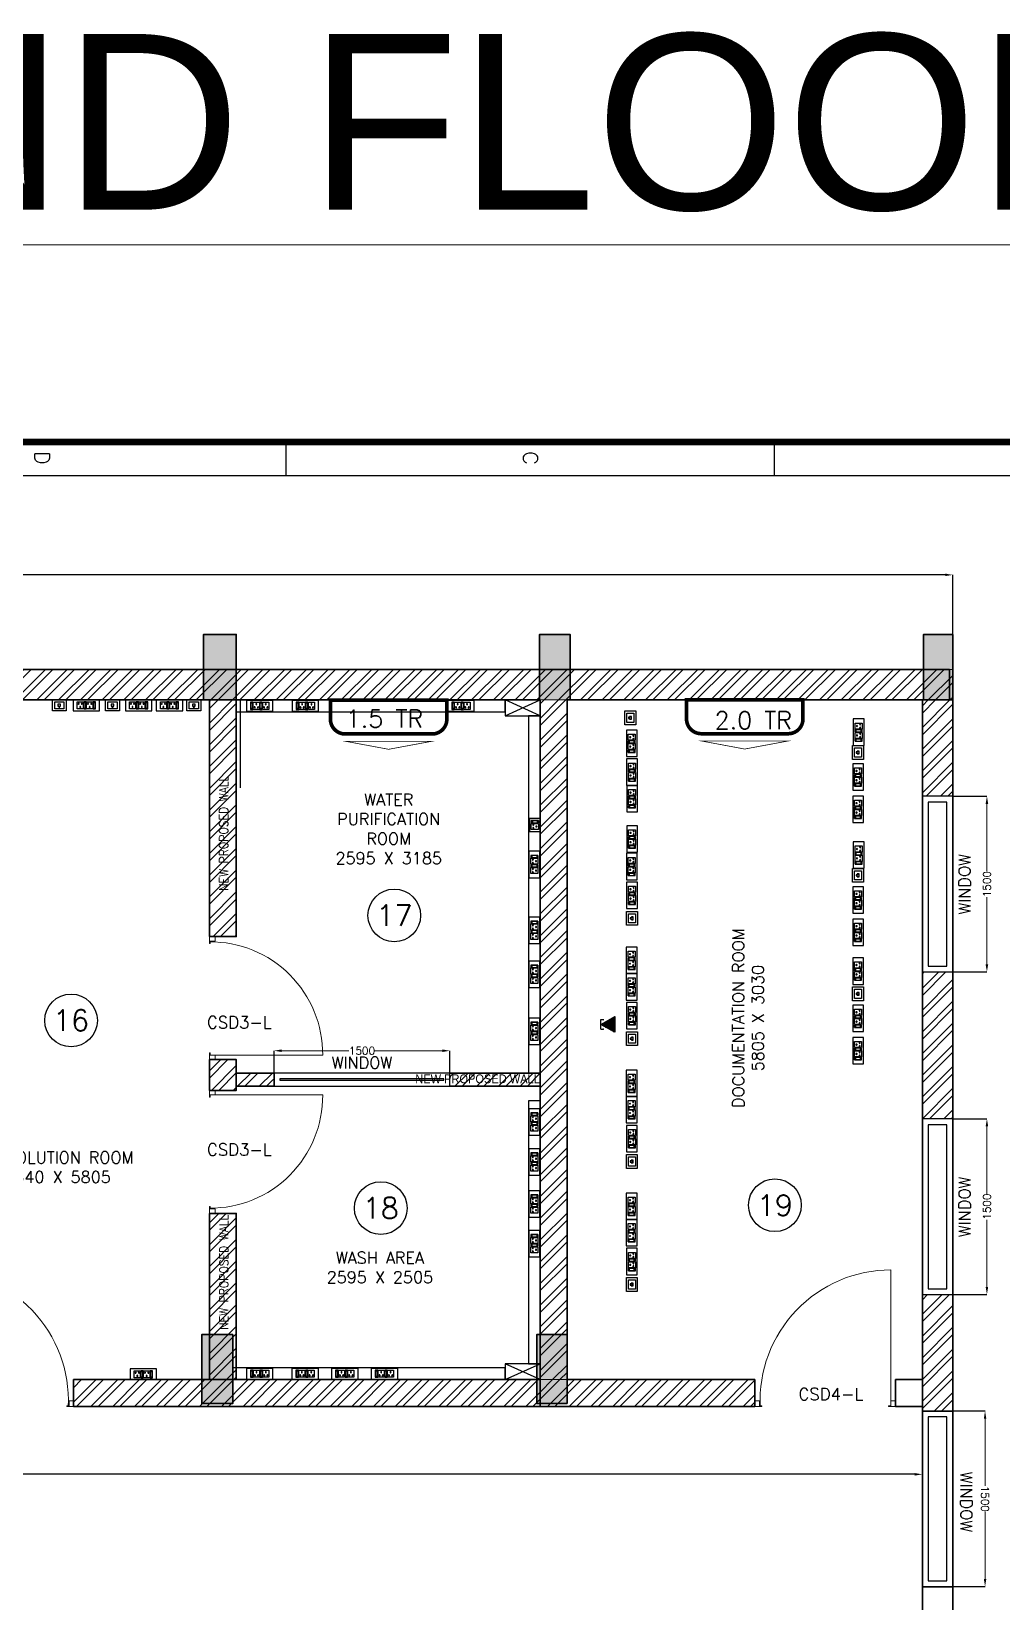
# Model space of a CAD drawing. Extents: x -52083 to 49512, y -145230 to 20224.
# Drawn here: x 33869 to 42152, y 6813 to 20224 of the extents above; entities that cross this region are included whole.
import ezdxf
from ezdxf.enums import TextEntityAlignment as Align

# ---------------------------------------------------------------- set-up
doc = ezdxf.new("R2010")
doc.units = 0
doc.header["$LTSCALE"] = 0.5
doc.header["$MEASUREMENT"] = 0
doc.header["$PDMODE"] = 32
for name, color, linetype, lineweight in [('0-1 AC UNIT', 8, 'Continuous', 25), ('1050x2100 Door', 6, 'Continuous', 5), ('1200x2100 Door', 5, 'Continuous', 5), ('COL', 1, 'Continuous', 35), ('DIM', 3, 'Continuous', 5), ('Hatch-1', 8, 'Continuous', 5), ('New Wall', 5, 'Continuous', 35), ('Sa-Block Text', 7, 'Continuous', 18), ('sa-text', 5, 'Continuous', 9), ('wall-1', 7, 'Continuous', 35)]:
    doc.layers.add(name, color=color, linetype=linetype, lineweight=lineweight)
for name, color, linetype in [('Asbuilt', 7, 'Continuous'), ('PDF_Text', 5, 'Continuous'), ('SA-3MRP', 1, 'Continuous'), ('SA-6MRP', 1, 'Continuous'), ('SA-6MUP', 223, 'Continuous'), ('SA-FUR', 3, 'Continuous'), ('SA-Lan', 3, 'Continuous'), ('SA-Voice', 5, 'Continuous'), ('TITLE', 7, 'Continuous')]:
    doc.layers.add(name, color=color, linetype=linetype)
doc.styles.add('ARIAL', font='romans.shx', dxfattribs={"height": 2.5})
doc.styles.add('RomanS', font='romans.shx')
doc.styles.get("Standard").update_dxf_attribs({"font": 'romans.shx'})
doc.dimstyles.new('Sa-dim', dxfattribs={"dimtxt": 65, "dimasz": 65, "dimexe": 0, "dimexo": 0, "dimtad": 0, "dimdec": 0, "dimdsep": 46, "dimtxsty": 'Standard', "dimcen": 0, "dimclrd": 256, "dimclre": 7, "dimclrt": 1, "dimadec": 0, "dimazin": 0, "dimtfac": 1, "dimtdec": 0, "dimtmove": 0, "dimatfit": 3, "dimfxl": 1, "dimlwd": -1, "dimarcsym": 0})
pattern_1 = [(45, (71188.27, 2e-13), (-92.80777, 92.80777), []), (45, (71250.15, 2e-13), (-92.80777, 92.80777), [])]

# ---------------------------------------------------------------- blocks, each defined once
blk = doc.blocks.new('*U109')
at = {"color": 5}
blk.add_wipeout([(50, 400), (50, 240), (1450, 240), (1450, 400)], dxfattribs=at)
blk.add_wipeout([(0, 450), (0, 190), (1500, 190), (1500, 450)], dxfattribs=at)
for points in [[(0, 450), (0, 190), (1500, 190), (1500, 450)], [(50, 400), (50, 240), (1450, 240), (1450, 400)]]:
    blk.add_lwpolyline(points, close=True, dxfattribs=at)
blk = doc.blocks.new('*D865')
at = {"layer": 'Defpoints', "color": 0}
for p in [(41476, 8441), (42011, 8441), (41476, 6941)]:
    blk.add_point(p, dxfattribs=at)
at = {"layer": 'DIM', "color": 7, "lineweight": -2}
for p, q in [((41476, 8441), (42011, 8441)), ((41476, 6941), (42011, 6941))]:
    blk.add_line(p, q, dxfattribs=at)
at = {"layer": 'DIM'}
for p, q in [((42011, 8376), (42011, 7801)), ((42011, 7006), (42011, 7580))]:
    blk.add_line(p, q, dxfattribs=at)
for points in [[(42001, 8376), (42022, 8376), (42011, 8441)], [(42001, 7006), (42022, 7006), (42011, 6941)]]:
    blk.add_solid(points, dxfattribs=at)
at = {"layer": 'DIM', "color": 1, "insert": (42011, 7691), "char_height": 65, "attachment_point": 5, "rotation": 270}
blk.add_mtext('1500', dxfattribs=at)
blk = doc.blocks.new('SD 1200x2100')
at = {"layer": '1200x2100 Door'}
for p, q in [((289771, 46662), (289771, 46712)), ((289771, 46712), (289829, 46712)), ((289771, 46662), (289771, 46712)), ((289809, 46662), (289809, 46705)), ((289809, 46705), (289829, 46705)), ((289829, 46705), (289829, 46712)), ((290971, 46712), (290913, 46712)), ((290913, 46705), (290913, 46712)), ((290933, 46705), (290913, 46705)), ((290933, 46662), (290933, 46705)), ((290971, 46662), (290971, 46712)), ((289771, 46662), (289809, 46662)), ((290971, 46662), (290933, 46662)), ((290933, 46662), (290933, 45544))]:
    blk.add_line(p, q, dxfattribs=at)
blk.add_arc((290933, 46662), 1118, 177.4426, 270, dxfattribs=at)
blk = doc.blocks.new('*D869')
at = {"layer": 'Defpoints', "color": 0}
for p in [(41736, 10936), (42027, 10936), (41736, 9436)]:
    blk.add_point(p, dxfattribs=at)
at = {"layer": 'DIM', "color": 7, "lineweight": -2}
for p, q in [((41736, 10936), (42027, 10936)), ((41736, 9436), (42027, 9436))]:
    blk.add_line(p, q, dxfattribs=at)
at = {"layer": 'DIM'}
for p, q in [((42027, 10871), (42027, 10296)), ((42027, 9501), (42027, 10075))]:
    blk.add_line(p, q, dxfattribs=at)
for points in [[(42016, 10871), (42038, 10871), (42027, 10936)], [(42016, 9501), (42038, 9501), (42027, 9436)]]:
    blk.add_solid(points, dxfattribs=at)
at = {"layer": 'DIM', "color": 1, "insert": (42027, 10186), "char_height": 65, "attachment_point": 5, "rotation": 90}
blk.add_mtext('1500', dxfattribs=at)
blk = doc.blocks.new('*D870')
at = {"layer": 'Defpoints', "color": 0}
for p in [(41736, 13691), (42027, 13691), (41736, 12191)]:
    blk.add_point(p, dxfattribs=at)
at = {"layer": 'DIM', "color": 7, "lineweight": -2}
for p, q in [((41736, 13691), (42027, 13691)), ((41736, 12191), (42027, 12191))]:
    blk.add_line(p, q, dxfattribs=at)
at = {"layer": 'DIM'}
for p, q in [((42027, 13626), (42027, 13051)), ((42027, 12256), (42027, 12830))]:
    blk.add_line(p, q, dxfattribs=at)
for points in [[(42016, 13626), (42038, 13626), (42027, 13691)], [(42016, 12256), (42038, 12256), (42027, 12191)]]:
    blk.add_solid(points, dxfattribs=at)
at = {"layer": 'DIM', "color": 1, "insert": (42027, 12941), "char_height": 65, "attachment_point": 5, "rotation": 90}
blk.add_mtext('1500', dxfattribs=at)
blk = doc.blocks.new('*U133')
at = {"ltscale": 300}
for p, q in [((-78, 30), (-78, -30)), ((-78, 30), (-78, -30)), ((-57, 30), (-78, 30)), ((-78, 30), (-57, 30)), ((-76, 23), (-76, -23)), ((-59, 23), (-76, 23)), ((-59, -23), (-59, 23)), ((-57, -30), (-57, 30)), ((-54, 30), (-2, 30)), ((-54, -30), (-54, 30)), ((-2, 30), (-2, -30)), ((2, 30), (2, -30)), ((2, 30), (2, -30)), ((22, 30), (2, 30)), ((2, 30), (22, 30)), ((3, 23), (3, -23)), ((21, 23), (3, 23)), ((21, -23), (21, 23)), ((22, -30), (22, 30)), ((26, -30), (26, 30)), ((26, 30), (78, 30)), ((78, 30), (78, -30)), ((-78, -30), (-57, -30)), ((-76, -21), (-59, -21)), ((-76, -23), (-59, -23)), ((-2, -30), (-54, -30)), ((2, -30), (22, -30)), ((3, -21), (21, -21)), ((3, -23), (21, -23)), ((78, -30), (26, -30))]:
    blk.add_line(p, q, dxfattribs=at)
blk.add_lwpolyline([(-113, -46), (113, -46), (113, 46), (-113, 46)], close=True, dxfattribs=at)
for centre, radius, start, end in [((-28, 15), 4.06, 307.1584, 232.8416), ((-28, 11), 2.59, 161.4031, 18.5969), ((52, 15), 4.06, 307.1584, 232.8416), ((52, 11), 2.59, 161.4031, 18.5969), ((-43, -12), 3.5, 5.2689, 272.51), ((-40, -14), 2.82, 202.6838, 75.0951), ((-16, -14), 2.82, 104.9049, 337.3162), ((-13, -12), 3.5, 267.49, 174.7311), ((37, -12), 3.5, 5.2689, 272.51), ((40, -14), 2.82, 202.6838, 75.0951), ((64, -14), 2.82, 104.9049, 337.3162), ((67, -12), 3.5, 267.49, 174.7311)]:
    blk.add_arc(centre, radius, start, end, dxfattribs=at)
at = {"layer": 'Sa-Block Text', "flags": 1}
for tag, p in [('PROJECTNAME', (102, 776)), ('FLOOR', (102, 686)), ('LABNAME', (102, 577)), ('ITEMNO:', (102, 480))]:
    blk.add_attdef(tag, text='', height=65, dxfattribs=at).set_placement(p, align=Align.MIDDLE_CENTER)
at = {"layer": 'Sa-Block Text'}
blk.add_attdef('CATALOGUE', text='', height=65, dxfattribs=at).set_placement((102, 361), align=Align.MIDDLE_CENTER)
blk = doc.blocks.new('*U130')
for p, q in [((-78, 30), (-78, -30)), ((-78, 30), (-78, -30)), ((-57, 30), (-78, 30)), ((-78, 30), (-57, 30)), ((-76, 23), (-76, -23)), ((-59, 23), (-76, 23)), ((-59, -23), (-59, 23)), ((-57, -30), (-57, 30)), ((-54, 30), (-2, 30)), ((-54, -30), (-54, 30)), ((-2, 30), (-2, -30)), ((2, 30), (2, -30)), ((2, 30), (2, -30)), ((22, 30), (2, 30)), ((2, 30), (22, 30)), ((3, 23), (3, -23)), ((21, 23), (3, 23)), ((21, -23), (21, 23)), ((22, -30), (22, 30)), ((26, -30), (26, 30)), ((26, 30), (78, 30)), ((78, 30), (78, -30)), ((-78, -30), (-57, -30)), ((-76, -21), (-59, -21)), ((-76, -23), (-59, -23)), ((-2, -30), (-54, -30)), ((2, -30), (22, -30)), ((3, -21), (21, -21)), ((3, -23), (21, -23)), ((78, -30), (26, -30))]:
    blk.add_line(p, q)
blk.add_lwpolyline([(-113, -46), (113, -46), (113, 46), (-113, 46)], close=True)
for centre, radius, start, end in [((-28, 15), 4.06, 307.1584, 232.8416), ((-28, 11), 2.59, 161.4031, 18.5969), ((52, 15), 4.06, 307.1584, 232.8416), ((52, 11), 2.59, 161.4031, 18.5969), ((-43, -12), 3.5, 5.2689, 272.51), ((-40, -14), 2.82, 202.6838, 75.0951), ((-16, -14), 2.82, 104.9049, 337.3162), ((-13, -12), 3.5, 267.49, 174.7311), ((37, -12), 3.5, 5.2689, 272.51), ((40, -14), 2.82, 202.6838, 75.0951), ((64, -14), 2.82, 104.9049, 337.3162), ((67, -12), 3.5, 267.49, 174.7311)]:
    blk.add_arc(centre, radius, start, end)
at = {"layer": 'Sa-Block Text', "flags": 1}
for tag, p in [('PROJECTNAME', (15, 619)), ('FLOOR', (15, 530)), ('LABNAME', (15, 420)), ('ITEMNO:', (15, 323))]:
    blk.add_attdef(tag, text='', height=65, dxfattribs=at).set_placement(p, align=Align.MIDDLE_CENTER)
at = {"layer": 'Sa-Block Text'}
blk.add_attdef('CATALOGUE', text='', height=65, dxfattribs=at).set_placement((15, 174), align=Align.MIDDLE_CENTER)
blk = doc.blocks.new('*U132')
for points in [[(-59, 46), (59, 46), (59, -46), (-59, -46)], [(-39, 30), (39, 30), (39, -30), (-39, -30)], [(12, 6), (5, 6), (5, 15), (-5, 15), (-5, 6), (-12, 6), (-12, -10), (12, -10)], [(11, 4), (4, 4), (4, 13), (-4, 13), (-4, 4), (-11, 4), (-11, -9), (11, -9)]]:
    blk.add_lwpolyline(points, close=True)
at = {"layer": 'Sa-Block Text', "flags": 1}
for tag, p in [('PROJECTNAME', (15, 671)), ('FLOOR', (15, 581)), ('LABNAME', (15, 472)), ('ITEMNO:', (15, 374))]:
    blk.add_attdef(tag, text='', height=65, dxfattribs=at).set_placement(p, align=Align.MIDDLE_CENTER)
at = {"layer": 'Sa-Block Text'}
blk.add_attdef('CATALOGUE', text='', height=65, dxfattribs=at).set_placement((15, 223), align=Align.MIDDLE_CENTER)
blk = doc.blocks.new('VOICE')
at = {"ltscale": 30}
h = blk.add_hatch(dxfattribs=at)
h.set_pattern_fill('ANSI31', color=256, scale=1.368807, angle=0.1071, style=0)
h.set_pattern_definition([(45.107, (0, 0), (-3.0788, 3.06731), [])])
h.paths.add_polyline_path([(0, 0), (67, 119), (135, 0)])
for p, q in [((0, 0), (67, 119)), ((135, 0), (0, 0)), ((67, 119), (135, 0))]:
    blk.add_line(p, q, dxfattribs=at)
at = {"linetype": 'Continuous', "ltscale": 12}
blk.add_line((27, 119), (108, 119), dxfattribs=at)
at = {"ltscale": 12}
for p, q in [((27, 119), (27, 101)), ((108, 119), (108, 101))]:
    blk.add_line(p, q, dxfattribs=at)
at = {"ltscale": 30, "const_width": 6.84}
for points in [[(23, 98, 1), (30, 98, 1)], [(104, 98, 1), (111, 98, 1)]]:
    blk.add_lwpolyline(points, format="xyb", close=True, dxfattribs=at)
at = {"layer": 'Sa-Block Text', "flags": 1}
for tag, p in [('LAB', (68, 152)), ('ITEM', (68, 25)), ('CATALOGUE', (98, -100))]:
    blk.add_attdef(tag, text='', height=65, dxfattribs=at).set_placement(p, align=Align.MIDDLE_CENTER)
blk = doc.blocks.new('1050x2100')
at = {"layer": '1050x2100 Door'}
for p, q in [((289972, 46662), (289972, 46712)), ((289972, 46712), (290030, 46712)), ((289972, 46662), (289972, 46712)), ((290010, 46662), (290010, 46705)), ((290010, 46705), (290030, 46705)), ((290030, 46705), (290030, 46712)), ((291022, 46712), (290964, 46712)), ((290964, 46705), (290964, 46712)), ((290984, 46705), (290964, 46705)), ((290984, 46662), (290984, 46705)), ((291022, 46662), (291022, 46712)), ((289972, 46662), (290010, 46662)), ((291022, 46662), (290984, 46662)), ((290984, 46662), (290984, 45744))]:
    blk.add_line(p, q, dxfattribs=at)
blk.add_arc((290976, 46703), 959, 179.4701, 270.4563, dxfattribs=at)
blk = doc.blocks.new('A$C054a1436')
at = {"color": 1}
blk.add_circle((225, 225), 225, dxfattribs=at)
blk.add_attdef('T1', text='', height=180).set_placement((225, 225), align=Align.MIDDLE_CENTER)
blk = doc.blocks.new('A$C66962185')
at = {"layer": 'TITLE'}
for p, q in [((1210, -139882), (1210, -1297)), ((-86, -35295), (1210, -35295)), ((-86, -52942), (1210, -52942))]:
    blk.add_line(p, q, dxfattribs=at)
at = {"layer": 'TITLE', "const_width": 250}
blk.add_lwpolyline([(205020, 0), (205020, -141178), (0, -141178), (0, 0)], close=True, dxfattribs=at)
at = {"layer": 'TITLE', "style": 'RomanS'}
for s, p in [('C', (576, -44104)), ('D', (576, -61752))]:
    blk.add_text(s, height=537, dxfattribs=at).set_placement(p, align=Align.MIDDLE)
blk = doc.blocks.new('*U119')
at = {"layer": '0-1 AC UNIT', "color": 3, "const_width": 31.2}
blk.add_lwpolyline([(-272, -288), (471, -288, 0.414214), (596, -162), (596, 0), (-398, 0), (-398, -162, 0.414214)], format="xyb", close=True, dxfattribs=at)
at = {"layer": '0-1 AC UNIT', "color": 3, "const_width": 6.25}
blk.add_lwpolyline([(471, -350), (99, -419), (-272, -350), (471, -350)], dxfattribs=at)
blk = doc.blocks.new('*U117')
at = {"color": 5}
blk.add_wipeout([(50, 400), (50, 388), (1450, 388), (1450, 400)], dxfattribs=at)
blk.add_wipeout([(0, 450), (0, 338), (1500, 338), (1500, 450)], dxfattribs=at)
for points in [[(0, 450), (0, 338), (1500, 338), (1500, 450)], [(50, 400), (50, 388), (1450, 388), (1450, 400)]]:
    blk.add_lwpolyline(points, close=True, dxfattribs=at)
blk = doc.blocks.new('*D825')
at = {"layer": 'Defpoints', "color": 0}
for p in [(37441, 11518), (35941, 11216), (37441, 11216)]:
    blk.add_point(p, dxfattribs=at)
at = {"layer": 'DIM', "color": 7, "lineweight": -2}
for p, q in [((35941, 11216), (35941, 11518)), ((37441, 11216), (37441, 11518))]:
    blk.add_line(p, q, dxfattribs=at)
at = {"layer": 'DIM'}
for p, q in [((36006, 11518), (36580, 11518)), ((37376, 11518), (36801, 11518))]:
    blk.add_line(p, q, dxfattribs=at)
for points in [[(36006, 11529), (36006, 11507), (35941, 11518)], [(37376, 11529), (37376, 11507), (37441, 11518)]]:
    blk.add_solid(points, dxfattribs=at)
at = {"layer": 'DIM', "color": 1, "insert": (36691, 11518), "char_height": 65, "attachment_point": 5}
blk.add_mtext('1500', dxfattribs=at)
blk = doc.blocks.new('A$Ca55ee631')
at = {"layer": 'SA-FUR', "color": 1}
for p, q in [((0, 0), (135, 300)), ((0, 300), (135, 0))]:
    blk.add_line(p, q, dxfattribs=at)
blk.add_lwpolyline([(0, 0), (135, 0), (135, 300), (0, 300)], close=True, dxfattribs=at)
blk = doc.blocks.new('*U124')
at = {"color": 1}
blk.add_lwpolyline([(-1220, 0), (1831, 0), (1831, 100), (-1220, 100)], close=True, dxfattribs=at)
blk = doc.blocks.new('3M-RP-AC')
at = {"color": 245}
for p, q in [((18, 76), (18, 16)), ((18, 76), (18, 16)), ((39, 76), (18, 76)), ((18, 76), (39, 76)), ((18, 16), (39, 16)), ((20, 69), (20, 23)), ((37, 69), (20, 69)), ((20, 25), (37, 25)), ((20, 23), (37, 23)), ((37, 23), (37, 69)), ((39, 16), (39, 76)), ((43, 76), (95, 76)), ((43, 16), (43, 76)), ((95, 16), (43, 16)), ((95, 76), (95, 16))]:
    blk.add_line(p, q, dxfattribs=at)
blk.add_lwpolyline([(0, 0), (113, 0), (113, 92), (0, 92)], close=True, dxfattribs=at)
for centre, radius, start, end in [((54, 34), 3.5, 5.2689, 272.51), ((56, 32), 2.82, 202.6838, 75.0951), ((69, 61), 4.06, 307.1584, 232.8416), ((69, 57), 2.59, 161.4031, 18.5969), ((81, 32), 2.82, 104.9049, 337.3162), ((83, 34), 3.5, 267.49, 174.7311)]:
    blk.add_arc(centre, radius, start, end, dxfattribs=at)
at = {"layer": 'Sa-Block Text', "flags": 1}
for tag, p in [('LAB', (56, 92)), ('CATALOGUE', (87, -160)), ('ITEM', (56, -35))]:
    blk.add_attdef(tag, text='', height=65, dxfattribs=at).set_placement(p, align=Align.MIDDLE_CENTER)
blk = doc.blocks.new('*D884')
at = {"color": 7, "lineweight": -2}
for p, q in [((19087, 14774), (19087, 15582)), ((41736, 14774), (41736, 15582))]:
    blk.add_line(p, q, dxfattribs=at)
for p, q in [((19152, 15582), (30267, 15582)), ((41671, 15582), (30556, 15582))]:
    blk.add_line(p, q)
for points in [[(19152, 15593), (19152, 15572), (19087, 15582)], [(41671, 15593), (41671, 15572), (41736, 15582)]]:
    blk.add_solid(points)
at = {"layer": 'Defpoints', "color": 0}
for p in [(41736, 15582), (19087, 14774), (41736, 14774)]:
    blk.add_point(p, dxfattribs=at)
at = {"color": 1, "insert": (30411, 15582), "char_height": 65, "attachment_point": 5}
blk.add_mtext('22649', dxfattribs=at)
blk = doc.blocks.new('*D1234')
for p, q in [((24116, 7900), (32622, 7900)), ((41411, 7900), (32905, 7900))]:
    blk.add_line(p, q)
for points in [[(24116, 7911), (24116, 7889), (24051, 7900)], [(41411, 7911), (41411, 7889), (41476, 7900)]]:
    blk.add_solid(points)
at = {"layer": 'Defpoints', "color": 0}
for p in [(24051, 7900), (41476, 7900), (41476, 7900)]:
    blk.add_point(p, dxfattribs=at)
at = {"color": 1, "insert": (32764, 7900), "char_height": 65, "attachment_point": 5}
blk.add_mtext('17425', dxfattribs=at)

msp = doc.modelspace()

# ---------------------------------------------------------------- hatches: boundary and pattern name
at = {"layer": 'COL'}
h = msp.add_hatch(color=256, dxfattribs=at)
h.dxf.hatch_style = 1
h.paths.add_polyline_path([(35618, 15073.7), (35338, 15073.7), (35338, 14513.7), (35618, 14513.7)])
h = msp.add_hatch(color=256, dxfattribs=at)
h.dxf.hatch_style = 1
h.paths.add_polyline_path([(38468, 15073.7), (38208, 15073.7), (38208, 14513.7), (38468, 14513.7)])
h = msp.add_hatch(color=256, dxfattribs=at)
h.dxf.hatch_style = 1
h.paths.add_polyline_path([(41736, 15073.7), (41486, 15073.7), (41486, 14513.7), (41736, 14513.7)])
h = msp.add_hatch(color=256, dxfattribs=at)
h.dxf.hatch_style = 1
h.paths.add_polyline_path([(35588, 9093.7), (35323, 9093.7), (35323, 8503.7), (35588, 8503.7)])
h = msp.add_hatch(color=256, dxfattribs=at)
h.dxf.hatch_style = 1
h.paths.add_polyline_path([(38443, 9093.7), (38183, 9093.7), (38183, 8503.7), (38443, 8503.7)])
at = {"layer": 'Hatch-1'}
h = msp.add_hatch(dxfattribs=at)
h.set_pattern_fill('ANSI32,_O', color=256, scale=350)
h.set_pattern_definition(pattern_1)
h.paths.add_polyline_path([(19086.9, 14773.7), (41736, 14773.7), (41736, 14513.7), (19086.9, 14513.7)])
h = msp.add_hatch(dxfattribs=at)
h.set_pattern_fill('ANSI32,_O', color=256, scale=350)
h.set_pattern_definition(pattern_1)
h.paths.add_polyline_path([(35388, 12492.7), (35618, 12492.7), (35618, 14513.7), (35388, 14513.7)])
h = msp.add_hatch(dxfattribs=at)
h.set_pattern_fill('ANSI32,_O', color=256, scale=350)
h.set_pattern_definition(pattern_1)
h.paths.add_polyline_path([(38213, 14513.7), (38443, 14513.7), (38443, 8708.7), (38213, 8708.7)])
h = msp.add_hatch(dxfattribs=at)
h.set_pattern_fill('ANSI32,_O', color=256, scale=350)
h.set_pattern_definition(pattern_1)
h.paths.add_polyline_path([(35388, 11442.7), (35618, 11442.7), (35618, 11178.7), (35388, 11178.7)])
h = msp.add_hatch(dxfattribs=at)
h.set_pattern_fill('ANSI32,_O', color=256, scale=350)
h.set_pattern_definition(pattern_1)
h.paths.add_polyline_path([(35618, 11327.7), (38213, 11327.7), (38213, 11215.7), (35618, 11215.7)])
h = msp.add_hatch(dxfattribs=at)
h.set_pattern_fill('ANSI32,_O', color=256, scale=350)
h.set_pattern_definition(pattern_1)
h.paths.add_polyline_path([(35388, 10128.7), (35618, 10128.7), (35618, 8708.7), (35388, 8708.7)])
h = msp.add_hatch(dxfattribs=at)
h.set_pattern_fill('ANSI32,_O', color=256, scale=350)
h.set_pattern_definition(pattern_1)
h.paths.add_polyline_path([(34228, 8708.7), (38213, 8708.7), (38213, 8478.7), (34228, 8478.7)])
h = msp.add_hatch(dxfattribs=at)
h.set_pattern_fill('ANSI32,_O', color=256, scale=350)
h.set_pattern_definition(pattern_1)
h.paths.add_polyline_path([(38213, 8478.7), (40046, 8478.7), (40046, 8708.7), (38213, 8708.7)])

# ---------------------------------------------------------------- linework, layer by layer
at = {"color": 3}
msp.add_line((35653, 13763.7, 2637.8), (35653, 14513.7, 2637.8), dxfattribs=at)
for p, q in [((41476, 14513.7, 2637.8), (41476, 8347.1, 2637.8)), ((41476, 8759.7, 2637.8), (41476, 8499.7, 2637.8)), ((41476, 8347.1, 2637.8), (41736, 8347.1, 2637.8)), ((41476, 8347.1, 2637.8), (41736, 8347.1, 2637.8))]:
    msp.add_line(p, q)
at = {"color": 1, "elevation": 2637.8}
for points in [[(35618, 14413.7), (37913, 14413.7), (37913, 14513.7), (35618, 14513.7)], [(38113, 11088.7), (38113, 8843.7), (38213, 8843.7), (38213, 11088.7)], [(35588, 8708.7), (37913, 8708.7), (37913, 8808.7), (35588, 8808.7)]]:
    msp.add_lwpolyline(points, close=True, dxfattribs=at)
at = {"layer": 'Asbuilt'}
for p, q in [((38213, 14513.7, 2637.8), (19262, 14513.7, 2637.8)), ((38213, 14513.7, 2637.8), (19262, 14513.7, 2637.8)), ((41447, 14513.7, 2637.8), (38443, 14513.7, 2637.8)), ((41447, 14513.7, 2637.8), (38443, 14513.7, 2637.8))]:
    msp.add_line(p, q, dxfattribs=at)
at = {"layer": 'COL', "elevation": 2637.8}
for points in [[(35618, 14513.7), (35338, 14513.7), (35338, 15073.7), (35618, 15073.7)], [(41736, 14513.7), (41486, 14513.7), (41486, 15073.7), (41736, 15073.7)], [(41736, 14513.7), (41486, 14513.7), (41486, 15073.7), (41736, 15073.7)], [(35588, 9093.7), (35323, 9093.7), (35323, 8503.7), (35588, 8503.7)], [(38443, 8503.7), (38183, 8503.7), (38183, 9093.7), (38443, 9093.7)]]:
    msp.add_lwpolyline(points, close=True, dxfattribs=at)
msp.add_lwpolyline([(38213, 14513.7), (38208, 14513.7), (38208, 15073.7), (38468, 15073.7), (38468, 14513.7), (38443, 14513.7)], dxfattribs=at)
at = {"layer": 'Hatch-1', "elevation": 2637.8}
for points in [[(19086.9, 14773.7), (41736, 14773.7), (41736, 14513.7), (19086.9, 14513.7)], [(38213, 14513.7), (38443, 14513.7), (38443, 8708.7), (38213, 8708.7)], [(34228, 8708.7), (38213, 8708.7), (38213, 8478.7), (34228, 8478.7)], [(34228, 8708.7), (38213, 8708.7), (38213, 8478.7), (34228, 8478.7)], [(38213, 8708.7), (40046, 8708.7), (40046, 8478.7), (38213, 8478.7)], [(38213, 8708.7), (40046, 8708.7), (40046, 8478.7), (38213, 8478.7)], [(38213, 8478.7), (40046, 8478.7), (40046, 8708.7), (38213, 8708.7)]]:
    msp.add_lwpolyline(points, close=True, dxfattribs=at)
at = {"layer": 'New Wall'}
for p, q in [((35618, 12492.7, 2637.8), (35618, 14513.7, 2637.8)), ((35388, 12492.7, 2637.8), (35618, 12492.7, 2637.8)), ((35388, 11178.7, 2637.8), (35388, 11442.7, 2637.8)), ((35618, 11178.7, 2637.8), (35618, 11442.7, 2637.8)), ((35388, 8708.7, 2637.8), (35388, 10128.7, 2637.8))]:
    msp.add_line(p, q, dxfattribs=at)
at = {"layer": 'New Wall', "elevation": 2637.8}
for points in [[(35388, 12492.7), (35618, 12492.7), (35618, 14513.7), (35388, 14513.7)], [(35388, 11442.7), (35618, 11442.7), (35618, 11178.7), (35388, 11178.7)], [(35618, 11327.7), (38213, 11327.7), (38213, 11215.7), (35618, 11215.7)], [(35388, 10128.7), (35618, 10128.7), (35618, 8708.7), (35388, 8708.7)], [(35388, 10128.7), (35618, 10128.7), (35618, 8708.7), (35388, 8708.7)]]:
    msp.add_lwpolyline(points, close=True, dxfattribs=at)
at = {"layer": 'wall-1'}
for p, q in [((35388, 12492.7, 2637.8), (35388, 14513.7, 2637.8)), ((38213, 8708.7, 2637.8), (38213, 14513.7, 2637.8)), ((38443, 8708.7, 2637.8), (38443, 14513.7, 2637.8)), ((35388, 11442.7, 2637.8), (35618, 11442.7, 2637.8)), ((35388, 11178.7, 2637.8), (35618, 11178.7, 2637.8)), ((35388, 10128.7, 2637.8), (35618, 10128.7, 2637.8)), ((35618, 8708.7, 2637.8), (35618, 10128.7, 2637.8)), ((34228, 8708.7, 2637.8), (38213, 8708.7, 2637.8)), ((34228, 8708.7, 2637.8), (34228, 8478.7, 2637.8)), ((38213, 8708.7, 2637.8), (38213, 8708.7, 2637.8)), ((38213, 8708.7, 2637.8), (38213, 8478.7, 2637.8)), ((38213, 8708.7, 2637.8), (38213, 8478.7, 2637.8)), ((38443, 8708.7, 2637.8), (40046, 8708.7, 2637.8)), ((40046, 8708.7, 2637.8), (40046, 8478.7, 2637.8)), ((41246, 8708.7, 2637.8), (41476, 8708.7, 2637.8)), ((41246, 8708.7, 2637.8), (41246, 8478.7, 2637.8)), ((34228, 8478.7, 2637.8), (38213, 8478.7, 2637.8)), ((38213, 8478.7, 2637.8), (40046, 8478.7, 2637.8))]:
    msp.add_line(p, q, dxfattribs=at)
at = {"layer": 'wall-1', "color": 7, "elevation": 2637.8}
for points in [[(38213, 14513.7), (19086.9, 14513.7), (19086.9, 14773.7), (41707, 14773.7), (41707, 14513.7), (38443, 14513.7)], [(41476, 1920.7), (41476, 8347.1), (41736, 8347.1), (41736, 2422.7)]]:
    msp.add_lwpolyline(points, dxfattribs=at)
msp.add_lwpolyline([(41476, 8347.1), (41736, 8347.1), (41736, 14513.7), (41476, 14513.7)], close=True, dxfattribs=at)

# ---------------------------------------------------------------- block references
at = {"rotation": 270}
msp.add_blockref('*U124', (38113, 13158.5, 2637.8), dxfattribs=at)
ref = msp.add_blockref('A$C054a1436', (36742.1, 12448.8, 2637.8))
ref.add_attrib('T1', '17', dxfattribs={"color": 1, "height": 180}).set_placement((36967.1, 12673.8, 2637.8), align=Align.MIDDLE_CENTER)
ref = msp.add_blockref('A$C054a1436', (33981.8, 11551.5, 2637.8))
ref.add_attrib('T1', '16', dxfattribs={"color": 1, "height": 180}).set_placement((34206.8, 11776.5, 2637.8), align=Align.MIDDLE_CENTER)
ref = msp.add_blockref('A$C054a1436', (36626.4, 9949.2, 2637.8))
ref.add_attrib('T1', '18', dxfattribs={"color": 1, "height": 180}).set_placement((36851.4, 10174.2, 2637.8), align=Align.MIDDLE_CENTER)
ref = msp.add_blockref('A$C054a1436', (39991.7, 9973.6, 2637.8))
ref.add_attrib('T1', '19', dxfattribs={"color": 1, "height": 180}).set_placement((40216.7, 10198.6, 2637.8), align=Align.MIDDLE_CENTER)
at = {"layer": '0-1 AC UNIT', "color": 8}
for p in [(36819.6, 14511.5, 2637.8), (39860.2, 14513.7, 2637.8)]:
    msp.add_blockref('*U119', p, dxfattribs=at)
at = {"layer": '1050x2100 Door', "xscale": -1, "rotation": 90}
msp.add_blockref('1050x2100', (82099.8, 302464.6, 2637.8), dxfattribs=at)
at = {"layer": '1050x2100 Door', "rotation": 90}
msp.add_blockref('1050x2100', (82099.8, -279843.2, 2637.8), dxfattribs=at)
at = {"layer": '1200x2100 Door', "rotation": 180}
msp.add_blockref('SD 1200x2100', (323999.1, 55190.5, 2637.8), dxfattribs=at)
at = {"layer": '1200x2100 Door', "xscale": -1, "rotation": 180}
msp.add_blockref('SD 1200x2100', (-249725.1, 55190.5, 2637.8), dxfattribs=at)
at = {"layer": 'SA-3MRP', "color": 7, "rotation": 270}
msp.add_blockref('3M-RP-AC', (38121, 13502.2, 2637.8), dxfattribs=at)
at = {"layer": 'SA-6MRP', "color": 7}
for p, rotation in [((35047.5, 14467.7, 2637.8), 180), ((40931.8, 14239.1, 2637.8), 90), ((38995, 14143.4, 2637.8), 90), ((38997, 13896.9, 2637.8), 90), ((40926.9, 13580, 2637.8), 90), ((40931.8, 13189.1, 2637.8), 90), ((38163, 13108.7, 2637.8), 270), ((38995, 13091.6, 2637.8), 90), ((38997, 12845.2, 2637.8), 90), ((38163, 12546.7, 2637.8), 270), ((40926.9, 12530, 2637.8), 90), ((40927, 12198, 2637.8), 90), ((38993.3, 12063.8, 2637.8), 90), ((38995.3, 11817.4, 2637.8), 90), ((38163, 11683.7, 2637.8), 270), ((40927, 11518.6, 2637.8), 90), ((38163, 10909.3, 2637.8), 270), ((38993.3, 11013.8, 2637.8), 90), ((38995.3, 10767.4, 2637.8), 90), ((38163, 10208.6, 2637.8), 270), ((38993.3, 9963.8, 2637.8), 90), ((38163, 9869.9, 2637.8), 270), ((38995.3, 9717.4, 2637.8), 90), ((34824.3, 8754.7, 2637.8), 180)]:
    msp.add_blockref('*U133', p, dxfattribs=dict(at, rotation=rotation))
for p in [(35817.3, 14463.7, 2637.8), (37536.3, 14463.7, 2637.8), (35818.3, 8758.7, 2637.8), (36544.3, 8758.7, 2637.8), (36883, 8758.7, 2637.8)]:
    msp.add_blockref('*U133', p, dxfattribs=at)
at = {"layer": 'SA-6MUP', "color": 7}
for p, rotation in [((34337.6, 14467.7, 2637.8), 180), ((34783.7, 14467.7, 2637.8), 180), ((40926.9, 13856, 2637.8), 90), ((38997.4, 13670.9, 2637.8), 90), ((38997.4, 13327.1, 2637.8), 90), ((40926.9, 12806, 2637.8), 90), ((38993.3, 12289.8, 2637.8), 90), ((38163, 12170.7, 2637.8), 270), ((40927, 11794.6, 2637.8), 90), ((38993.3, 11239.8, 2637.8), 90), ((38163, 10567.4, 2637.8), 270), ((38993.3, 10189.8, 2637.8), 90)]:
    msp.add_blockref('*U130', p, dxfattribs=dict(at, rotation=rotation))
for p in [(36208, 14463.7, 2637.8), (36205.6, 8758.7, 2637.8)]:
    msp.add_blockref('*U130', p, dxfattribs=at)
at = {"layer": 'SA-FUR', "color": 1, "rotation": 90}
for p in [(38213, 14378.7, 2637.8), (38213, 8708.7, 2637.8)]:
    msp.add_blockref('A$Ca55ee631', p, dxfattribs=at)
at = {"layer": 'SA-Lan', "color": 7}
for p, rotation in [((34106.3, 14467.7, 2637.8), 180), ((34560.4, 14467.7, 2637.8), 180), ((35255.5, 14467.7, 2637.8), 180), ((38982.3, 14360.8, 2637.8), 90), ((40926.3, 14065.5, 2637.8), 90), ((40926.3, 13015.5, 2637.8), 90), ((38997, 12649.2, 2637.8), 90), ((40926.4, 12004.1, 2637.8), 90), ((38997, 11621.4, 2637.8), 90), ((38995.3, 10571.4, 2637.8), 90), ((38995.3, 9521.4, 2637.8), 90)]:
    msp.add_blockref('*U132', p, dxfattribs=dict(at, rotation=rotation))
at = {"layer": 'SA-Voice', "color": 7, "rotation": 90}
msp.add_blockref('VOICE', (38849, 11675.5, 2637.8), dxfattribs=at)

# ---------------------------------------------------------------- texts
at = {"layer": '0-1 AC UNIT', "color": 8, "char_height": 150, "width": 1266.161, "attachment_point": 2, "line_spacing_factor": 1.171839, "style": 'RomanS'}
for s, insert in [('1.5 TR', (36883.2, 14428.8, 2637.8)), ('2.0 TR', (40032.8, 14415, 2637.8))]:
    msp.add_mtext(s, dxfattribs=dict(at, insert=insert))
at = {"layer": '1050x2100 Door', "color": 0, "style": 'RomanS'}
for p in [(35367.5, 11709, 2637.8), (35367.5, 10622.3, 2637.8)]:
    msp.add_text('CSD3-L', height=103.23, dxfattribs=at).set_placement(p)
at = {"layer": '1200x2100 Door', "color": 0, "style": 'RomanS'}
msp.add_text('CSD4-L', height=103.23, dxfattribs=at).set_placement((40418.1, 8533.6, 2637.8))
at = {"layer": 'PDF_Text', "attachment_point": 5, "rotation": 90, "style": 'RomanS'}
for s, insert, char_height, width in [('{\\W0.9;NEW PROPOSED WALL}', (35509.9, 13375.2, 2637.8), 75, 1139.412), ('DOCUMENTATION ROOM \\P{\\C0;5805 X 3030}', (39987.9, 11796.7, 2637.8), 100, 2680.779), ('{\\W0.9;NEW PROPOSED WALL}', (35511.9, 9625.8, 2637.8), 75, 1139.412)]:
    msp.add_mtext(s, dxfattribs=dict(at, insert=insert, char_height=char_height, width=width))
at = {"layer": 'PDF_Text', "char_height": 100, "attachment_point": 5, "style": 'RomanS'}
for s, insert, width in [('WATER PURIFICATION ROOM\\P{\\C0;2595 X 3185}', (36919.3, 13412.7, 2637.8), 1351.562), ('DISSOLUTION ROOM\\P{\\C0;2640 X 5805}', (34091.6, 10522.6, 2637.8), 2110.371), ('WASH AREA\\P{\\C0;2595 X 2505}', (36843.8, 9666.3, 2637.8), 2110.371)]:
    msp.add_mtext(s, dxfattribs=dict(at, insert=insert, width=width))
at = {"layer": 'PDF_Text', "insert": (41902.5, 7663.5, 2637.8), "char_height": 100, "attachment_point": 2, "rotation": 270, "style": 'RomanS'}
msp.add_mtext('{\\Fromanc|c0;WINDOW}', dxfattribs=at)
at = {"layer": 'sa-text', "color": 5, "insert": (31873.2, 19441, 2637.8), "char_height": 1500, "width": 37314.128, "attachment_point": 5, "style": 'ARIAL'}
msp.add_mtext('{\\fArial CE|b0|i0|c0|p34;\\L\\C1;PROPOSED SECOND FLOOR PLAN}', dxfattribs=at)

# ---------------------------------------------------------------- dimensions: what is measured, and where the dimension line sits
at = {"color": 240}
dim = msp.add_linear_dim(base=(41736, 15582.5, 2637.8), p1=(19086.9, 14773.7, 2637.8), p2=(41736, 14773.7, 2637.8), dimstyle='Sa-dim', dxfattribs=at)
dim.commit()
dim.dimension.update_dxf_attribs({"geometry": '*D884', "text_midpoint": (30411.5, 15582.5, 2637.8)})

# ---------------------------------------------------------------- next in the draw order: block references
at = {"rotation": 270}
for p in [(41286, 13691, 2637.8), (41286, 10935.5, 2637.8), (41286, 8440.5, 2637.8)]:
    msp.add_blockref('*U109', p, dxfattribs=at)

# ---------------------------------------------------------------- next in the draw order: hatches: boundary and pattern name
at = {"layer": 'Hatch-1'}
h = msp.add_hatch(dxfattribs=at)
h.set_pattern_fill('ANSI32,_O', color=256, scale=350)
h.set_pattern_definition(pattern_1)
h.paths.add_polyline_path([(41476, 14513.7), (41736, 14513.7), (41736, 13691), (41476, 13691)])
h = msp.add_hatch(dxfattribs=at)
h.set_pattern_fill('ANSI32,_O', color=256, scale=350)
h.set_pattern_definition(pattern_1)
h.paths.add_polyline_path([(41476, 12191), (41736, 12191), (41736, 10935.5), (41476, 10935.5)])
h = msp.add_hatch(dxfattribs=at)
h.set_pattern_fill('ANSI32,_O', color=256, scale=350)
h.set_pattern_definition(pattern_1)
h.paths.add_polyline_path([(41476, 8440.5), (41736, 8440.5), (41736, 9435.5), (41476, 9435.5)])

# ---------------------------------------------------------------- next in the draw order: linework, layer by layer
at = {"layer": 'Hatch-1', "elevation": 2637.8}
for points in [[(41476, 14513.7), (41736, 14513.7), (41736, 13691), (41476, 13691)], [(41476, 12191), (41736, 12191), (41736, 10935.5), (41476, 10935.5)], [(41476, 8440.5), (41736, 8440.5), (41736, 9435.5), (41476, 9435.5)], [(41246, 8708.7), (41476, 8708.7), (41476, 8478.7), (41246, 8478.7)], [(41246, 8708.7), (41476, 8708.7), (41476, 8478.7), (41246, 8478.7)]]:
    msp.add_lwpolyline(points, close=True, dxfattribs=at)
at = {"layer": 'wall-1'}
msp.add_line((41246, 8478.7, 2637.8), (41476, 8478.7, 2637.8), dxfattribs=at)

# ---------------------------------------------------------------- next in the draw order: block references
at = {"layer": 'TITLE', "xscale": 0.2362210059282006, "yscale": 0.2362210059282006, "zscale": 0.2362210059282006, "rotation": 270}
msp.add_blockref('A$C66962185', (48547.8, 16717.1, 2637.8), dxfattribs=at)

# ---------------------------------------------------------------- next in the draw order: texts
at = {"layer": 'PDF_Text', "char_height": 100, "attachment_point": 2, "rotation": 90, "style": 'RomanS'}
for insert in [(41786, 12941, 2637.8), (41786, 10185.5, 2637.8)]:
    msp.add_mtext('{\\Fromanc|c0;WINDOW}', dxfattribs=dict(at, insert=insert))

# ---------------------------------------------------------------- next in the draw order: dimensions: what is measured, and where the dimension line sits
at = {"color": 5}
dim = msp.add_linear_dim(base=(41476, 7900.2, 2637.8), p1=(24051, 7900.2, 2637.8), p2=(41476, 7900.2, 2637.8), dimstyle='Sa-dim', dxfattribs=at)
dim.commit()
dim.dimension.update_dxf_attribs({"geometry": '*D1234', "text_midpoint": (32763.5, 7900.2, 2637.8)})
at = {"layer": 'DIM', "color": 7}
for base, p1, p2, picture, middle in [((42027.2, 13691, 2637.8), (41736, 12191, 2637.8), (41736, 13691, 2637.8), '*D870', (42027.2, 12941, 2637.8)), ((42027.2, 10935.5, 2637.8), (41736, 9435.5, 2637.8), (41736, 10935.5, 2637.8), '*D869', (42027.2, 10185.5, 2637.8))]:
    dim = msp.add_linear_dim(base=base, p1=p1, p2=p2, angle=90, dimstyle='Sa-dim', dxfattribs=at)
    dim.commit()
    dim.dimension.update_dxf_attribs({"geometry": picture, "text_midpoint": middle})
dim = msp.add_linear_dim(base=(42011.4, 8440.5, 2637.8), p1=(41476, 6940.5, 2637.8), p2=(41476, 8440.5, 2637.8), angle=90, dimstyle='Sa-dim', dxfattribs=at)
dim.commit()
dim.dimension.update_dxf_attribs({"geometry": '*D865', "text_midpoint": (42011.4, 7690.5, 2637.8), "text_rotation": 270})

# ---------------------------------------------------------------- next in the draw order: block references
at = {"rotation": 180}
msp.add_blockref('*U117', (37440.5, 11665.7, 2637.8), dxfattribs=at)

# ---------------------------------------------------------------- next in the draw order: texts
at = {"layer": 'PDF_Text', "insert": (36690.5, 11464.9, 2637.8), "char_height": 100, "attachment_point": 2, "style": 'RomanS'}
msp.add_mtext('{\\Fromanc|c0;WINDOW}', dxfattribs=at)
at = {"layer": 'PDF_Text', "insert": (37678, 11277.7, 2637.8), "char_height": 75, "width": 1061.043, "attachment_point": 5, "style": 'RomanS'}
msp.add_mtext('{\\fArial|b0|i0|c0|p34;\\W0.9;NEW PROPOSED WALL}', dxfattribs=at)

# ---------------------------------------------------------------- next in the draw order: dimensions: what is measured, and where the dimension line sits
at = {"layer": 'DIM', "color": 7}
dim = msp.add_linear_dim(base=(37440.5, 11517.7, 2637.8), p1=(35940.5, 11215.7, 2637.8), p2=(37440.5, 11215.7, 2637.8), dimstyle='Sa-dim', dxfattribs=at)
dim.commit()
dim.dimension.update_dxf_attribs({"geometry": '*D825', "text_midpoint": (36690.5, 11517.7, 2637.8)})

doc.saveas('drawing.dxf')
